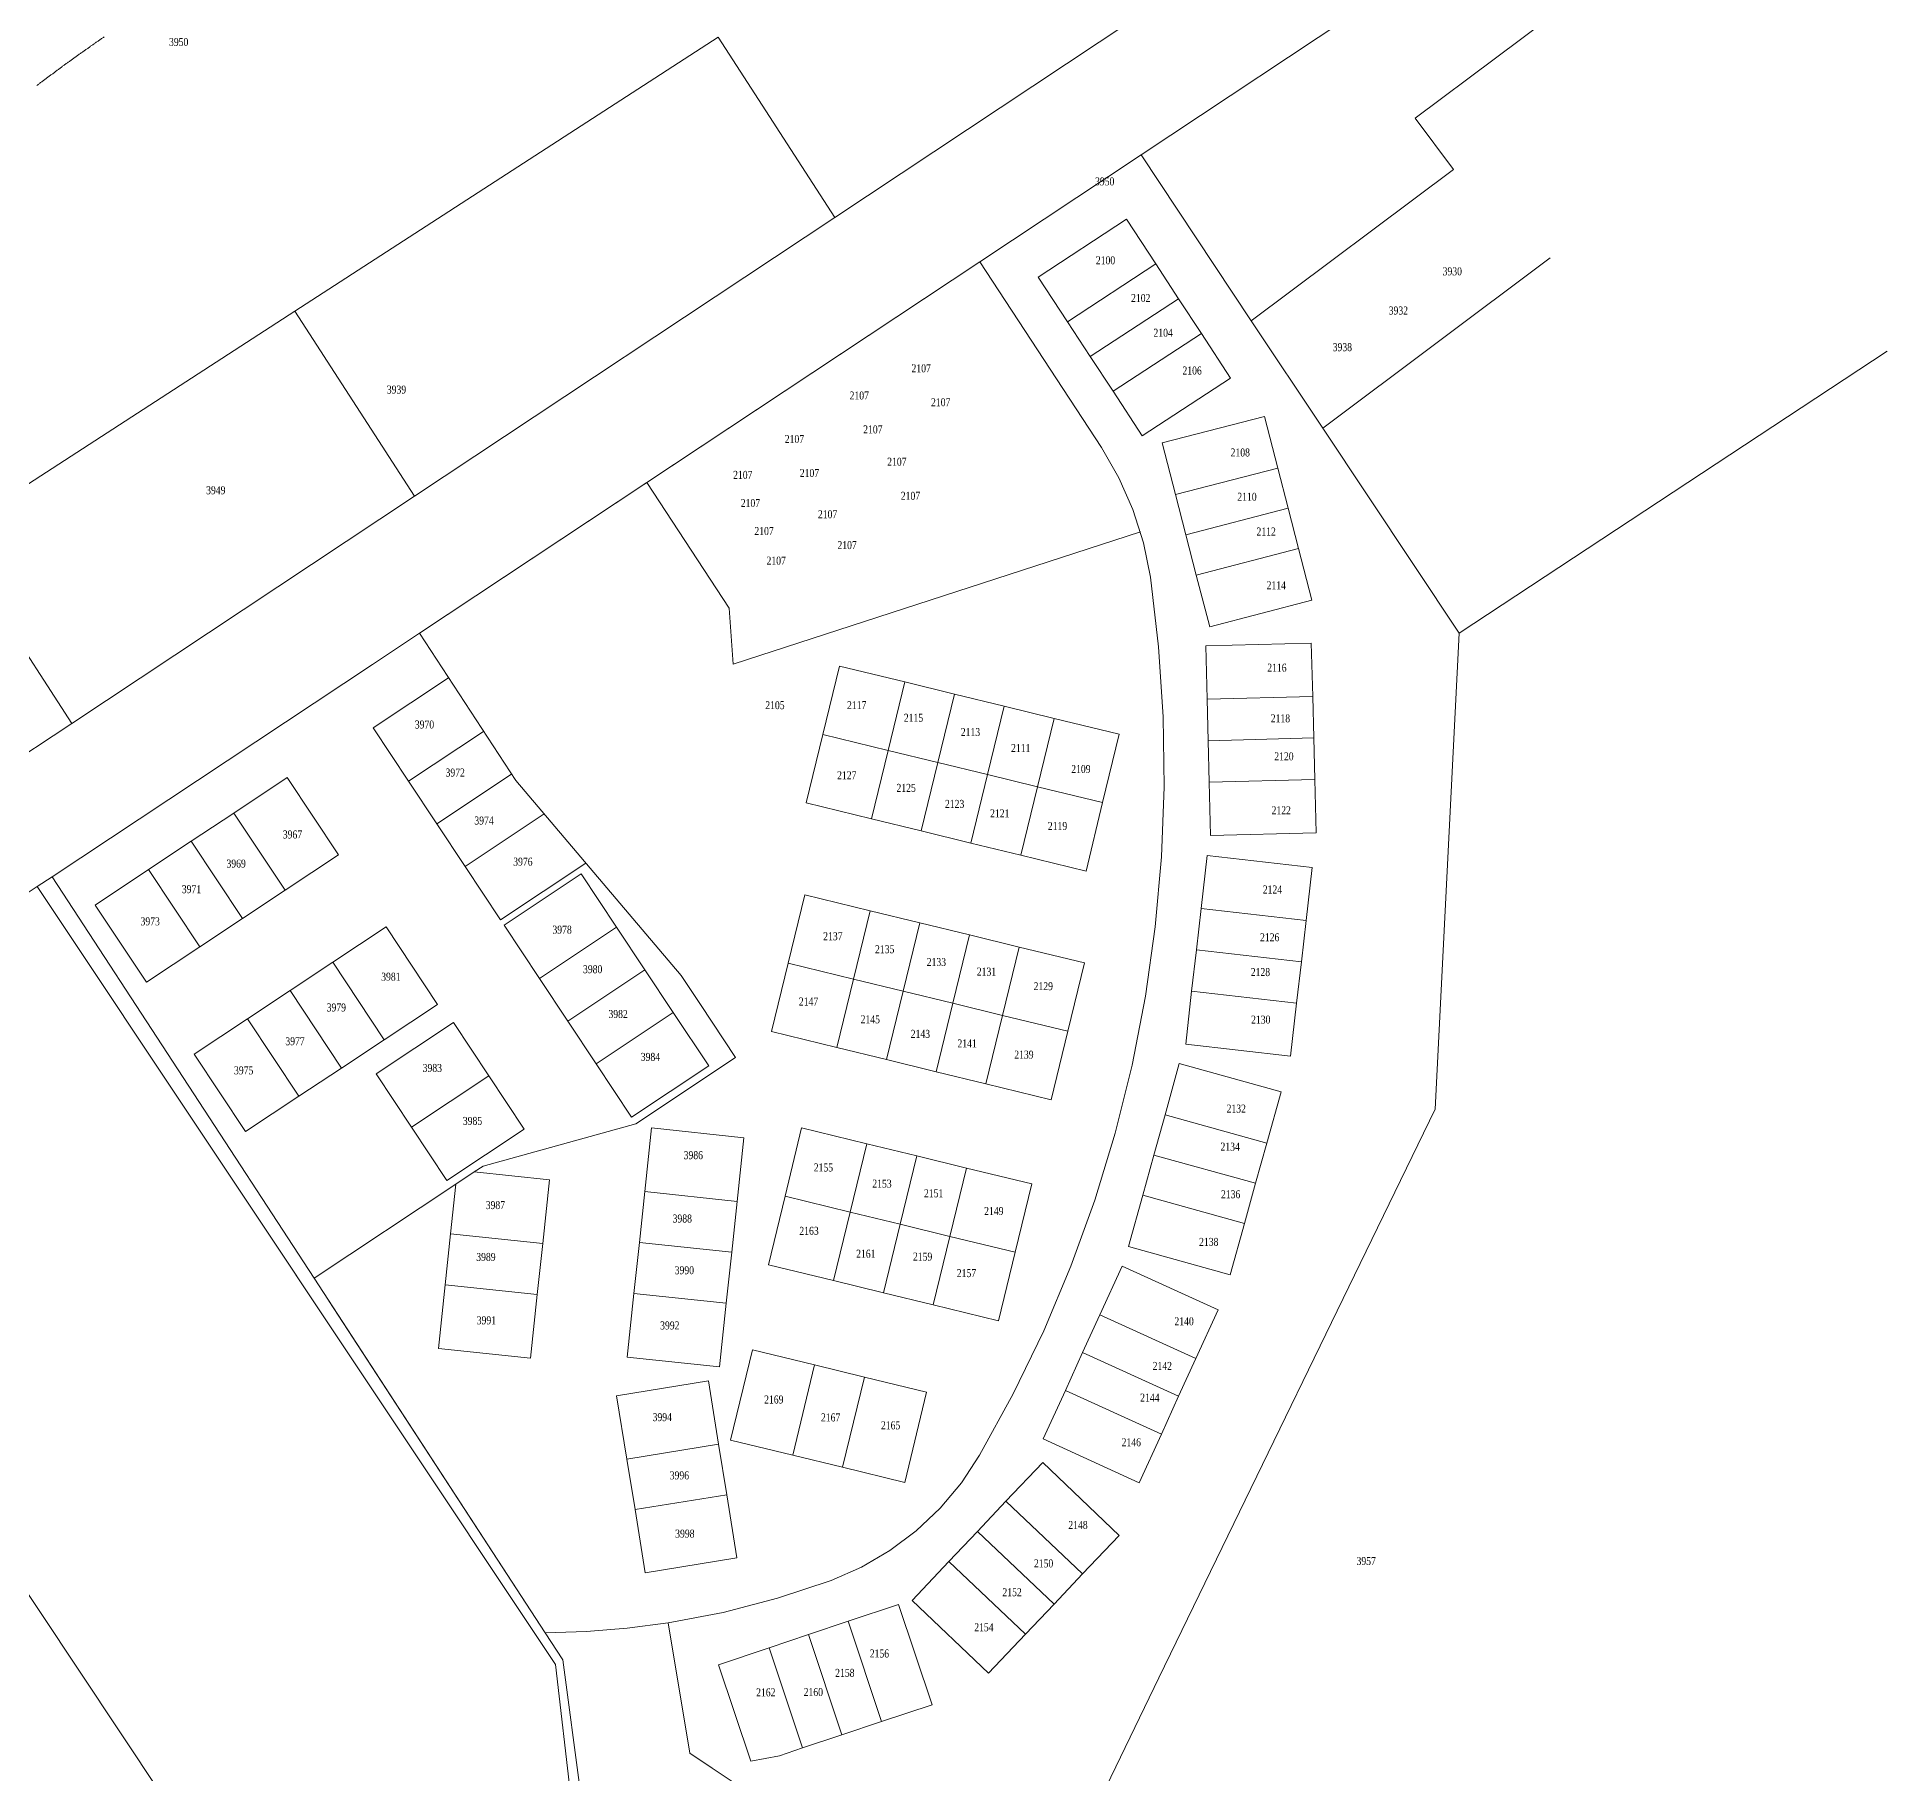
# Model space of a CAD drawing. Header units: feet. Extents: x 2819410 to 2831754, y 974571 to 993150.
# Drawn here: x 2828551 to 2829707, y 989590 to 990676 of the extents above; entities that cross this region are included whole.
import ezdxf
from ezdxf.enums import TextEntityAlignment as Align

# ---------------------------------------------------------------- set-up
doc = ezdxf.new("R2010")
doc.units = ezdxf.units.FT
doc.header["$LTSCALE"] = 0.015
doc.header["$MEASUREMENT"] = 0
doc.layers.add('ADDRESSES', color=7, linetype='Continuous')
doc.layers.add('Dakota County Parcels', color=7, linetype='Continuous', lineweight=5)
doc.styles.add('SIMPLEX', font='times.ttf', dxfattribs={"width": 0.8})

# ---------------------------------------------------------------- blocks, each defined once
blk = doc.blocks.new('ACMAP_ANN_TEMPLATE_AddressEagan')
at = {"layer": 'ADDRESSES', "style": 'SIMPLEX', "width": 0.8}
blk.add_attdef('ADDRESS', text='', height=5, dxfattribs=at).set_placement((0, 0), align=Align.CENTER)

msp = doc.modelspace()

# ---------------------------------------------------------------- linework, layer by layer
at = {"layer": 'Dakota County Parcels', "lineweight": 5}
for p, q in [((2829411.9, 990625.1), (2829580.5, 990751.3)), ((2829049.2, 990563.2), (2829303.9, 990732.1)), ((2829419.3, 990720.8), (2829240.6, 990602.3)), ((2828592.2, 990675.7), (2828592.6, 990676)), ((2828575.8, 990664.2), (2828576.2, 990664.5)), ((2828576.2, 990664.5), (2828576.6, 990664.8)), ((2828576.6, 990664.8), (2828577.1, 990665.1)), ((2828577.1, 990665.1), (2828577.5, 990665.4)), ((2828577.5, 990665.4), (2828577.9, 990665.7)), ((2828577.9, 990665.7), (2828578.3, 990666)), ((2828578.3, 990666), (2828578.7, 990666.2)), ((2828578.7, 990666.2), (2828579.1, 990666.5)), ((2828579.1, 990666.5), (2828579.5, 990666.8)), ((2828579.5, 990666.8), (2828579.9, 990667.1)), ((2828579.9, 990667.1), (2828580.3, 990667.4)), ((2828580.3, 990667.4), (2828580.7, 990667.7)), ((2828580.7, 990667.7), (2828581.1, 990668)), ((2828581.1, 990668), (2828581.5, 990668.3)), ((2828581.5, 990668.3), (2828582, 990668.6)), ((2828582, 990668.6), (2828582.4, 990668.8)), ((2828582.4, 990668.8), (2828582.8, 990669.1)), ((2828582.8, 990669.1), (2828583.2, 990669.4)), ((2828583.2, 990669.4), (2828583.6, 990669.7)), ((2828583.6, 990669.7), (2828584, 990670)), ((2828584, 990670), (2828584.4, 990670.3)), ((2828584.4, 990670.3), (2828584.8, 990670.6)), ((2828584.8, 990670.6), (2828585.2, 990670.9)), ((2828585.2, 990670.9), (2828585.6, 990671.1)), ((2828585.6, 990671.1), (2828586, 990671.4)), ((2828586, 990671.4), (2828586.5, 990671.7)), ((2828586.5, 990671.7), (2828586.9, 990672)), ((2828586.9, 990672), (2828587.3, 990672.3)), ((2828587.3, 990672.3), (2828587.7, 990672.6)), ((2828587.7, 990672.6), (2828588.1, 990672.9)), ((2828588.1, 990672.9), (2828588.5, 990673.1)), ((2828588.5, 990673.1), (2828588.9, 990673.4)), ((2828588.9, 990673.4), (2828589.3, 990673.7)), ((2828589.3, 990673.7), (2828589.7, 990674)), ((2828589.7, 990674), (2828590.1, 990674.3)), ((2828590.1, 990674.3), (2828590.6, 990674.6)), ((2828590.6, 990674.6), (2828591, 990674.9)), ((2828591, 990674.9), (2828591.4, 990675.1)), ((2828591.4, 990675.1), (2828591.8, 990675.4)), ((2828591.8, 990675.4), (2828592.2, 990675.7)), ((2828976.3, 990675.8), (2828711.8, 990504.5)), ((2828976.3, 990675.8), (2829049.2, 990563.2)), ((2828559.7, 990652.4), (2828560.1, 990652.7)), ((2828560.1, 990652.7), (2828560.5, 990653)), ((2828560.5, 990653), (2828560.9, 990653.3)), ((2828560.9, 990653.3), (2828561.3, 990653.6)), ((2828561.3, 990653.6), (2828561.7, 990653.9)), ((2828561.7, 990653.9), (2828562.1, 990654.2)), ((2828562.1, 990654.2), (2828562.5, 990654.5)), ((2828562.5, 990654.5), (2828562.9, 990654.8)), ((2828562.9, 990654.8), (2828563.3, 990655.1)), ((2828563.3, 990655.1), (2828563.7, 990655.4)), ((2828563.7, 990655.4), (2828564.1, 990655.7)), ((2828564.1, 990655.7), (2828564.5, 990656)), ((2828564.5, 990656), (2828564.9, 990656.3)), ((2828564.9, 990656.3), (2828565.3, 990656.6)), ((2828565.3, 990656.6), (2828565.7, 990656.9)), ((2828565.7, 990656.9), (2828566.1, 990657.2)), ((2828566.1, 990657.2), (2828566.5, 990657.5)), ((2828566.5, 990657.5), (2828566.9, 990657.8)), ((2828566.9, 990657.8), (2828567.3, 990658.1)), ((2828567.3, 990658.1), (2828567.7, 990658.4)), ((2828567.7, 990658.4), (2828568.1, 990658.7)), ((2828568.1, 990658.7), (2828568.5, 990659)), ((2828568.5, 990659), (2828568.9, 990659.3)), ((2828568.9, 990659.3), (2828569.3, 990659.5)), ((2828569.3, 990659.5), (2828569.7, 990659.8)), ((2828569.7, 990659.8), (2828570.2, 990660.1)), ((2828570.2, 990660.1), (2828570.6, 990660.4)), ((2828570.6, 990660.4), (2828571, 990660.7)), ((2828571, 990660.7), (2828571.4, 990661)), ((2828571.4, 990661), (2828571.8, 990661.3)), ((2828571.8, 990661.3), (2828572.2, 990661.6)), ((2828572.2, 990661.6), (2828572.6, 990661.9)), ((2828572.6, 990661.9), (2828573, 990662.2)), ((2828573, 990662.2), (2828573.4, 990662.5)), ((2828573.4, 990662.5), (2828573.8, 990662.8)), ((2828573.8, 990662.8), (2828574.2, 990663.1)), ((2828574.2, 990663.1), (2828574.6, 990663.3)), ((2828574.6, 990663.3), (2828575, 990663.6)), ((2828575, 990663.6), (2828575.4, 990663.9)), ((2828575.4, 990663.9), (2828575.8, 990664.2)), ((2828550.5, 990645.6), (2828550.9, 990645.9)), ((2828550.9, 990645.9), (2828551.3, 990646.2)), ((2828551.3, 990646.2), (2828551.7, 990646.5)), ((2828551.7, 990646.5), (2828552.1, 990646.8)), ((2828552.1, 990646.8), (2828552.5, 990647.1)), ((2828552.5, 990647.1), (2828552.9, 990647.4)), ((2828552.9, 990647.4), (2828553.3, 990647.7)), ((2828553.3, 990647.7), (2828553.7, 990648)), ((2828553.7, 990648), (2828554.1, 990648.3)), ((2828554.1, 990648.3), (2828554.5, 990648.6)), ((2828554.5, 990648.6), (2828554.9, 990648.9)), ((2828554.9, 990648.9), (2828555.3, 990649.2)), ((2828555.3, 990649.2), (2828555.7, 990649.5)), ((2828555.7, 990649.5), (2828556.1, 990649.8)), ((2828556.1, 990649.8), (2828556.5, 990650.1)), ((2828556.5, 990650.1), (2828556.9, 990650.4)), ((2828556.9, 990650.4), (2828557.3, 990650.7)), ((2828557.3, 990650.7), (2828557.7, 990651)), ((2828557.7, 990651), (2828558.1, 990651.3)), ((2828558.1, 990651.3), (2828558.5, 990651.6)), ((2828558.5, 990651.6), (2828558.9, 990651.9)), ((2828558.9, 990651.9), (2828559.3, 990652.2)), ((2828559.3, 990652.2), (2828559.7, 990652.4)), ((2829435.9, 990593.1), (2829411.9, 990625.1)), ((2829139.8, 990535.5), (2829240.6, 990602.3)), ((2829309.5, 990498.6), (2829240.6, 990602.3)), ((2829240.6, 990602.3), (2829240.6, 990602.3)), ((2829435.9, 990593.1), (2829309.5, 990498.6)), ((2828786.6, 990389), (2829049.2, 990563.2)), ((2829231.6, 990562), (2829176.4, 990525.9)), ((2829231.6, 990562), (2829249.8, 990534.1)), ((2829496.3, 990537.9), (2829354.1, 990431.5)), ((2828789.6, 990303.3), (2829139.8, 990535.5)), ((2828931.7, 990397.5), (2829139.8, 990535.5)), ((2829139.8, 990535.5), (2829215.8, 990419.4)), ((2829176.4, 990525.9), (2829194.6, 990498)), ((2829194.6, 990498), (2829249.8, 990534.1)), ((2829249.8, 990534.1), (2829264.1, 990512.4)), ((2828711.8, 990504.5), (2828496.1, 990364.8)), ((2828786.6, 990389), (2828711.8, 990504.5)), ((2829208.9, 990476.2), (2829264.1, 990512.4)), ((2829264.1, 990512.4), (2829278.3, 990490.6)), ((2829194.6, 990498), (2829208.9, 990476.2)), ((2829354.1, 990431.5), (2829309.5, 990498.6)), ((2829223.1, 990454.5), (2829278.3, 990490.6)), ((2829278.3, 990490.6), (2829296.6, 990462.8)), ((2829439.3, 990303.3), (2829706.8, 990479.5)), ((2829208.9, 990476.2), (2829223.1, 990454.5)), ((2829241.4, 990426.6), (2829296.6, 990462.8)), ((2829223.1, 990454.5), (2829241.4, 990426.6)), ((2829253.8, 990422.3), (2829317.7, 990438.8)), ((2829317.7, 990438.8), (2829326, 990406.5)), ((2829253.8, 990422.3), (2829262.1, 990390)), ((2829439.3, 990303.3), (2829354.1, 990431.5)), ((2829215.8, 990419.4), (2829226.7, 990400.5)), ((2829226.7, 990400.5), (2829235.5, 990380.6)), ((2829262.1, 990390), (2829326, 990406.5)), ((2829326, 990406.5), (2829332.5, 990381.4)), ((2828572.4, 990247), (2828786.6, 990389)), ((2828789.6, 990303.3), (2828931.7, 990397.5)), ((2828931.7, 990397.5), (2828983.2, 990318.9)), ((2829262.1, 990390), (2829268.6, 990364.9)), ((2829235.5, 990380.6), (2829242.1, 990359.8)), ((2829268.6, 990364.9), (2829332.5, 990381.4)), ((2829332.5, 990381.4), (2829339, 990356.2)), ((2828572.4, 990247), (2828496.1, 990364.8)), ((2828985.8, 990284), (2829240.3, 990366.6)), ((2829268.6, 990364.9), (2829275.1, 990339.7)), ((2829242.1, 990359.8), (2829246.4, 990338.4)), ((2829275.1, 990339.7), (2829339, 990356.2)), ((2829339, 990356.2), (2829347.4, 990323.9)), ((2829246.4, 990338.4), (2829251.5, 990294.9)), ((2829275.1, 990339.7), (2829283.5, 990307.4)), ((2828983.2, 990318.9), (2828985.8, 990284)), ((2829283.5, 990307.4), (2829347.4, 990323.9)), ((2828760.3, 990283.8), (2828789.6, 990303.3)), ((2828760.3, 990283.8), (2828789.6, 990303.3)), ((2828789.6, 990303.3), (2828849.8, 990211.3)), ((2829251.5, 990294.9), (2829254.4, 990251.1)), ((2829281, 990295.5), (2829347, 990297.2)), ((2829281, 990295.5), (2829281.9, 990262.2)), ((2829347, 990297.2), (2829347.9, 990263.9)), ((2829424.4, 990005.9), (2829439.3, 990303.3)), ((2828760.3, 990283.8), (2828560.2, 990151.2)), ((2829052.2, 990282.8), (2829041.7, 990240)), ((2829052.2, 990282.8), (2829093, 990272.9)), ((2828760.7, 990244.3), (2828807.8, 990275.5)), ((2829093, 990272.9), (2829082.5, 990230.1)), ((2829093, 990272.9), (2829124, 990265.3)), ((2829113.6, 990222.5), (2829124, 990265.3)), ((2829124, 990265.3), (2829155.1, 990257.7)), ((2829281.9, 990262.2), (2829347.9, 990263.9)), ((2829281.9, 990262.2), (2829282.6, 990236.2)), ((2829347.9, 990263.9), (2829348.5, 990237.9)), ((2829155.1, 990257.7), (2829144.7, 990215)), ((2829155.1, 990257.7), (2829186.2, 990250.1)), ((2829175.8, 990207.4), (2829186.2, 990250.1)), ((2829186.2, 990250.1), (2829227, 990240.2)), ((2829254.4, 990251.1), (2829255, 990207.3)), ((2828510.4, 990205.9), (2828572.4, 990247)), ((2828782.8, 990210.9), (2828760.7, 990244.3)), ((2828782.8, 990210.9), (2828829.7, 990242)), ((2829041.7, 990240), (2829031.3, 990197.3)), ((2829041.7, 990240), (2829082.5, 990230.1)), ((2829227, 990240.2), (2829216.6, 990197.5)), ((2829282.6, 990236.2), (2829348.5, 990237.9)), ((2829348.5, 990237.9), (2829349.2, 990211.9)), ((2829072.1, 990187.4), (2829082.5, 990230.1)), ((2829082.5, 990230.1), (2829113.6, 990222.5)), ((2829282.6, 990236.2), (2829283.2, 990210.2)), ((2828800.5, 990184.3), (2828847.2, 990215.3)), ((2829103.2, 990179.8), (2829113.6, 990222.5)), ((2829113.6, 990222.5), (2829144.7, 990215)), ((2829134.3, 990172.2), (2829144.7, 990215)), ((2829144.7, 990215), (2829175.8, 990207.4)), ((2828673.7, 990191), (2828707, 990213.1)), ((2828707, 990213.1), (2828739.1, 990164.8)), ((2828800.5, 990184.3), (2828782.8, 990210.9)), ((2828849.8, 990211.3), (2828953.3, 990089.4)), ((2829165.4, 990164.6), (2829175.8, 990207.4)), ((2829175.8, 990207.4), (2829216.6, 990197.5)), ((2829255, 990207.3), (2829253.4, 990163.6)), ((2829283.2, 990210.2), (2829349.2, 990211.9)), ((2829283.2, 990210.2), (2829284.1, 990176.9)), ((2829349.2, 990211.9), (2829350.1, 990178.6)), ((2828647, 990173.3), (2828673.7, 990191)), ((2828705.7, 990142.7), (2828673.7, 990191)), ((2828818.2, 990157.6), (2828867.6, 990190.4)), ((2829031.3, 990197.3), (2829072.1, 990187.4)), ((2829216.6, 990197.5), (2829206.2, 990154.7)), ((2828818.2, 990157.6), (2828800.5, 990184.3)), ((2829072.1, 990187.4), (2829103.2, 990179.8)), ((2829103.2, 990179.8), (2829134.3, 990172.2)), ((2828620.3, 990155.6), (2828647, 990173.3)), ((2828647, 990173.3), (2828679.1, 990125)), ((2829134.3, 990172.2), (2829165.4, 990164.6)), ((2829284.1, 990176.9), (2829350.1, 990178.6)), ((2828620.3, 990155.6), (2828587, 990133.5)), ((2828652.4, 990107.3), (2828620.3, 990155.6)), ((2828739.1, 990164.8), (2828705.7, 990142.7)), ((2828840.3, 990124.3), (2828818.2, 990157.6)), ((2828840.3, 990124.3), (2828893.6, 990159.7)), ((2829165.4, 990164.6), (2829206.2, 990154.7)), ((2829253.4, 990163.6), (2829249.5, 990119.9)), ((2829281.9, 990164.4), (2829278.1, 990131.3)), ((2829281.9, 990164.4), (2829347.5, 990156.9)), ((2829347.5, 990156.9), (2829343.7, 990123.8)), ((2828342.5, 990007), (2828550.8, 990145.1)), ((2828550.8, 990145.1), (2828560.2, 990151.2)), ((2828550.8, 990145.1), (2828874.7, 989659)), ((2828723.8, 989900.3), (2828560.2, 990151.2)), ((2828842.5, 990120.9), (2828890.8, 990153)), ((2828890.8, 990153), (2828912.9, 990119.7)), ((2828619.1, 990085.2), (2828587, 990133.5)), ((2828705.7, 990142.7), (2828679.1, 990125)), ((2829030.5, 990139.9), (2829020, 990097.1)), ((2829030.5, 990139.9), (2829071.3, 990129.9)), ((2828679.1, 990125), (2828652.4, 990107.3)), ((2828864.6, 990087.6), (2828842.5, 990120.9)), ((2829071.3, 990129.9), (2829060.9, 990087.2)), ((2829071.3, 990129.9), (2829102.3, 990122.4)), ((2829091.9, 990079.6), (2829102.3, 990122.4)), ((2829102.3, 990122.4), (2829133.4, 990114.8)), ((2829278.1, 990131.3), (2829275.2, 990105.5)), ((2829278.1, 990131.3), (2829343.7, 990123.8)), ((2829343.7, 990123.8), (2829340.8, 990098)), ((2828735.6, 990097.7), (2828768.9, 990119.8)), ((2828768.9, 990119.8), (2828800.9, 990071.4)), ((2828864.6, 990087.6), (2828912.9, 990119.7)), ((2828912.9, 990119.7), (2828930.6, 990093)), ((2829133.4, 990114.8), (2829123, 990072.1)), ((2829133.4, 990114.8), (2829164.5, 990107.2)), ((2829249.5, 990119.9), (2829243.3, 990076.6)), ((2828652.4, 990107.3), (2828619.1, 990085.2)), ((2829154.1, 990064.5), (2829164.5, 990107.2)), ((2829164.5, 990107.2), (2829205.3, 990097.3)), ((2829275.2, 990105.5), (2829272.2, 990079.7)), ((2829275.2, 990105.5), (2829340.8, 990098)), ((2829340.8, 990098), (2829337.8, 990072.2)), ((2828708.9, 990080), (2828735.6, 990097.7)), ((2828767.6, 990049.3), (2828735.6, 990097.7)), ((2828882.3, 990060.9), (2828864.6, 990087.6)), ((2828882.3, 990060.9), (2828930.6, 990093)), ((2828930.6, 990093), (2828948.3, 990066.3)), ((2828953.3, 990089.4), (2828965.2, 990071.4)), ((2829020, 990097.1), (2829009.6, 990054.4)), ((2829020, 990097.1), (2829060.9, 990087.2)), ((2829050.4, 990044.4), (2829060.9, 990087.2)), ((2829060.9, 990087.2), (2829091.9, 990079.6)), ((2829205.3, 990097.3), (2829194.9, 990054.6)), ((2828682.2, 990062.3), (2828708.9, 990080)), ((2828708.9, 990080), (2828740.9, 990031.6)), ((2829081.5, 990036.9), (2829091.9, 990079.6)), ((2829091.9, 990079.6), (2829123, 990072.1)), ((2829243.3, 990076.6), (2829235, 990033.5)), ((2829272.2, 990079.7), (2829268.5, 990046.5)), ((2829272.2, 990079.7), (2829337.8, 990072.2)), ((2828800.9, 990071.4), (2828767.6, 990049.3)), ((2828900, 990034.3), (2828948.3, 990066.3)), ((2828948.3, 990066.3), (2828970.4, 990033)), ((2828965.2, 990071.4), (2828987.2, 990038.2)), ((2829112.6, 990029.3), (2829123, 990072.1)), ((2829123, 990072.1), (2829154.1, 990064.5)), ((2829143.7, 990021.7), (2829154.1, 990064.5)), ((2829154.1, 990064.5), (2829194.9, 990054.6)), ((2829337.8, 990072.2), (2829334, 990039)), ((2828648.9, 990040.2), (2828682.2, 990062.3)), ((2828714.3, 990014), (2828682.2, 990062.3)), ((2828762.6, 990028), (2828810.9, 990060)), ((2828810.9, 990060), (2828833, 990026.7)), ((2828900, 990034.3), (2828882.3, 990060.9)), ((2829009.6, 990054.4), (2829050.4, 990044.4)), ((2829194.9, 990054.6), (2829184.5, 990011.8)), ((2828680.9, 989991.9), (2828648.9, 990040.2)), ((2828767.6, 990049.3), (2828740.9, 990031.6)), ((2829050.4, 990044.4), (2829081.5, 990036.9)), ((2829268.5, 990046.5), (2829334, 990039)), ((2828740.9, 990031.6), (2828714.3, 990014)), ((2828922.1, 990000.9), (2828900, 990034.3)), ((2828922.1, 990000.9), (2828970.4, 990033)), ((2828987.2, 990038.2), (2828924.8, 989996.8)), ((2829081.5, 990036.9), (2829112.6, 990029.3)), ((2829112.6, 990029.3), (2829143.7, 990021.7)), ((2829235, 990033.5), (2829224.4, 989991)), ((2829255.6, 990002.3), (2829264.5, 990034.4)), ((2829328.1, 990016.7), (2829264.5, 990034.4)), ((2828784.7, 989994.7), (2828762.6, 990028)), ((2828833, 990026.7), (2828784.7, 989994.7)), ((2828833, 990026.7), (2828855.1, 989993.4)), ((2829143.7, 990021.7), (2829184.5, 990011.8)), ((2828342.5, 990007), (2828628.5, 989577.7)), ((2828714.3, 990014), (2828680.9, 989991.9)), ((2829424.4, 990005.9), (2829251.8, 989650.6)), ((2829328.1, 990016.7), (2829319.2, 989984.6)), ((2828806.8, 989961.3), (2828784.7, 989994.7)), ((2828924.8, 989996.8), (2828829.5, 989970.4)), ((2828934.7, 989994.2), (2828930.5, 989954.4)), ((2828992.3, 989988.1), (2828934.7, 989994.2)), ((2829028.5, 989994.2), (2829018.1, 989951.5)), ((2829028.5, 989994.2), (2829069.3, 989984.3)), ((2829248.6, 989977.2), (2829255.6, 990002.3)), ((2829255.6, 990002.3), (2829319.2, 989984.6)), ((2828855.1, 989993.4), (2828806.8, 989961.3)), ((2828992.3, 989988.1), (2828988.1, 989948.3)), ((2829058.9, 989941.5), (2829069.3, 989984.3)), ((2829069.3, 989984.3), (2829100.4, 989976.7)), ((2829224.4, 989991), (2829211.7, 989949.1)), ((2829319.2, 989984.6), (2829312.2, 989959.6)), ((2829100.4, 989976.7), (2829090, 989934)), ((2829100.4, 989976.7), (2829131.5, 989969.1)), ((2829241.7, 989952.2), (2829248.6, 989977.2)), ((2829248.6, 989977.2), (2829312.2, 989959.6)), ((2828823.9, 989966.7), (2828812.3, 989959)), ((2828829.5, 989970.4), (2828823.9, 989966.7)), ((2828870.9, 989961.7), (2828823.9, 989966.7)), ((2828866.7, 989921.9), (2828870.9, 989961.7)), ((2829121.1, 989926.4), (2829131.5, 989969.1)), ((2829131.5, 989969.1), (2829172.3, 989959.2)), ((2829172.3, 989959.2), (2829161.9, 989916.5)), ((2829312.2, 989959.6), (2829305.2, 989934.5)), ((2828812.3, 989959), (2828723.8, 989900.3)), ((2828809, 989928), (2828812.3, 989959)), ((2828930.5, 989954.4), (2828927.1, 989922.6)), ((2828988.1, 989948.3), (2828930.5, 989954.4)), ((2828988.1, 989948.3), (2828984.8, 989916.5)), ((2829018.1, 989951.5), (2829007.7, 989908.7)), ((2829018.1, 989951.5), (2829058.9, 989941.5)), ((2829211.7, 989949.1), (2829196.8, 989907.9)), ((2829232.7, 989920.1), (2829241.7, 989952.2)), ((2829241.7, 989952.2), (2829305.2, 989934.5)), ((2829048.5, 989898.8), (2829058.9, 989941.5)), ((2829058.9, 989941.5), (2829090, 989934)), ((2828805.7, 989896.2), (2828809, 989928)), ((2828809, 989928), (2828866.7, 989921.9)), ((2829079.6, 989891.2), (2829090, 989934)), ((2829090, 989934), (2829121.1, 989926.4)), ((2829110.7, 989883.6), (2829121.1, 989926.4)), ((2829121.1, 989926.4), (2829161.9, 989916.5)), ((2829305.2, 989934.5), (2829296.3, 989902.4)), ((2828863.3, 989890.1), (2828866.7, 989921.9)), ((2828927.1, 989922.6), (2828923.7, 989890.8)), ((2828984.8, 989916.5), (2828927.1, 989922.6)), ((2828984.8, 989916.5), (2828981.4, 989884.7)), ((2829161.9, 989916.5), (2829151.5, 989873.7)), ((2829232.7, 989920.1), (2829296.3, 989902.4)), ((2829007.7, 989908.7), (2829048.5, 989898.8)), ((2829196.8, 989907.9), (2829179.8, 989867.5)), ((2829228.7, 989907.9), (2829214.9, 989877.5)), ((2829228.7, 989907.9), (2829288.7, 989880.5)), ((2828868.3, 989678.7), (2828723.8, 989900.3)), ((2828801.5, 989856.4), (2828805.7, 989896.2)), ((2828805.7, 989896.2), (2828863.3, 989890.1)), ((2828859.1, 989850.3), (2828863.3, 989890.1)), ((2828923.7, 989890.8), (2828919.5, 989851)), ((2828981.4, 989884.7), (2828923.7, 989890.8)), ((2829048.5, 989898.8), (2829079.6, 989891.2)), ((2829079.6, 989891.2), (2829110.7, 989883.6)), ((2828868.3, 989678.7), (2828733.1, 989886.1)), ((2828981.4, 989884.7), (2828977.2, 989844.9)), ((2829110.7, 989883.6), (2829151.5, 989873.7)), ((2829288.7, 989880.5), (2829274.9, 989850.2)), ((2829179.8, 989867.5), (2829160.7, 989828.1)), ((2829214.9, 989877.5), (2829204.1, 989853.9)), ((2829274.9, 989850.2), (2829214.9, 989877.5)), ((2828859.1, 989850.3), (2828801.5, 989856.4)), ((2828997.8, 989855.6), (2828984.1, 989799.2)), ((2829036.6, 989846.1), (2828997.8, 989855.6)), ((2828977.2, 989844.9), (2828919.5, 989851)), ((2829022.9, 989789.8), (2829036.6, 989846.1)), ((2829067.7, 989838.5), (2829036.6, 989846.1)), ((2829204.1, 989853.9), (2829193.3, 989830.2)), ((2829264.1, 989826.5), (2829204.1, 989853.9)), ((2829274.9, 989850.2), (2829264.1, 989826.5)), ((2828912.9, 989826.8), (2828970.2, 989836.1)), ((2828976.6, 989796.6), (2828970.2, 989836.1)), ((2829067.7, 989838.5), (2829054, 989782.2)), ((2829106.6, 989829.1), (2829067.7, 989838.5)), ((2828919.3, 989787.3), (2828912.9, 989826.8)), ((2829106.6, 989829.1), (2829092.9, 989772.7)), ((2829160.7, 989828.1), (2829139.7, 989789.7)), ((2829193.3, 989830.2), (2829179.5, 989799.9)), ((2829253.3, 989802.9), (2829193.3, 989830.2)), ((2829264.1, 989826.5), (2829253.3, 989802.9)), ((2829022.9, 989789.8), (2828984.1, 989799.2)), ((2829179.5, 989799.9), (2829239.5, 989772.5)), ((2829253.3, 989802.9), (2829239.5, 989772.5)), ((2828919.3, 989787.3), (2828976.6, 989796.6)), ((2828924.4, 989755.8), (2828919.3, 989787.3)), ((2828981.7, 989765), (2828976.6, 989796.6)), ((2829054, 989782.2), (2829022.9, 989789.8)), ((2829139.7, 989789.7), (2829128.3, 989772.5)), ((2829092.9, 989772.7), (2829054, 989782.2)), ((2829179.2, 989785.1), (2829156.2, 989760.9)), ((2829179.2, 989785.1), (2829227, 989739.6)), ((2828924.4, 989755.8), (2828981.7, 989765)), ((2828988, 989725.5), (2828981.7, 989765)), ((2829128.3, 989772.5), (2829115, 989756.7)), ((2828930.8, 989716.3), (2828924.4, 989755.8)), ((2829115, 989756.7), (2829100.1, 989742.5)), ((2829156.2, 989760.9), (2829138.3, 989742.1)), ((2829204.1, 989715.5), (2829156.2, 989760.9)), ((2829100.1, 989742.5), (2829083.6, 989730.2)), ((2829138.3, 989742.1), (2829120.4, 989723.2)), ((2829186.2, 989696.6), (2829138.3, 989742.1)), ((2829227, 989739.6), (2829204.1, 989715.5)), ((2829083.6, 989730.2), (2829065.8, 989719.8)), ((2828988, 989725.5), (2828930.8, 989716.3)), ((2829065.8, 989719.8), (2829046.9, 989711.5)), ((2829120.4, 989723.2), (2829097.5, 989699)), ((2829168.3, 989677.8), (2829120.4, 989723.2)), ((2829046.9, 989711.5), (2829013.5, 989700.4)), ((2829204.1, 989715.5), (2829186.2, 989696.6)), ((2829013.5, 989700.4), (2828979.5, 989691.5)), ((2829089.1, 989696.4), (2829057.5, 989685.9)), ((2829110, 989633.8), (2829089.1, 989696.4)), ((2829145.3, 989653.6), (2829097.5, 989699)), ((2829186.2, 989696.6), (2829168.3, 989677.8)), ((2828919.5, 989681.6), (2828894, 989679.5)), ((2828945, 989684.9), (2828919.5, 989681.6)), ((2828979.5, 989691.5), (2828945, 989684.9)), ((2828945, 989684.9), (2828958.6, 989603.5)), ((2829057.5, 989685.9), (2829032.8, 989677.6)), ((2829078.4, 989623.3), (2829057.5, 989685.9)), ((2828894, 989679.5), (2828868.3, 989678.7)), ((2828879.3, 989661.9), (2828868.3, 989678.7)), ((2829032.8, 989677.6), (2829008.2, 989669.4)), ((2829053.7, 989615), (2829032.8, 989677.6)), ((2829168.3, 989677.8), (2829145.3, 989653.6)), ((2828874.7, 989659), (2828884.5, 989574.3)), ((2828879.3, 989661.9), (2828890.2, 989579)), ((2829008.2, 989669.4), (2828976.6, 989658.8)), ((2828976.6, 989658.8), (2828996.7, 989598.6)), ((2829029.1, 989606.8), (2829008.2, 989669.4)), ((2829251.8, 989650.6), (2829212.7, 989570)), ((2829078.4, 989623.3), (2829110, 989633.8)), ((2829029.1, 989606.8), (2829053.7, 989615)), ((2829053.7, 989615), (2829078.4, 989623.3)), ((2828958.6, 989603.5), (2828972.5, 989594.2)), ((2829014.6, 989601.9), (2828996.7, 989598.6)), ((2829014.6, 989601.9), (2829029.1, 989606.8)), ((2828972.5, 989594.2), (2829004.4, 989572.8))]:
    msp.add_line(p, q, dxfattribs=at)

# ---------------------------------------------------------------- block references
at = {"layer": 'ADDRESSES', "lineweight": 5}
for p, values in [((2828639.2, 990670.3), {'ADDRESS': '3950'}), ((2829217.9, 990583.2), {'ADDRESS': '3950'}), ((2829218.4, 990533.9), {'ADDRESS': '2100'}), ((2829435.1, 990527), {'ADDRESS': '3930'}), ((2829240.4, 990510.3), {'ADDRESS': '2102'}), ((2829401.4, 990502.5), {'ADDRESS': '3932'}), ((2829254.4, 990488.6), {'ADDRESS': '2104'}), ((2829366.4, 990479.6), {'ADDRESS': '3938'}), ((2829103.2, 990466.4), {'ADDRESS': '2107'}), ((2829272.5, 990465), {'ADDRESS': '2106'}), ((2828775.3, 990453.1), {'ADDRESS': '3939'}), ((2829064.5, 990449.4), {'ADDRESS': '2107'}), ((2829115.4, 990445.2), {'ADDRESS': '2107'}), ((2829073, 990428.2), {'ADDRESS': '2107'}), ((2829024, 990422.2), {'ADDRESS': '2107'}), ((2829088, 990408), {'ADDRESS': '2107'}), ((2829302.6, 990413.8), {'ADDRESS': '2108'}), ((2828991.7, 990399.8), {'ADDRESS': '2107'}), ((2829033.4, 990401), {'ADDRESS': '2107'}), ((2828662.4, 990390.2), {'ADDRESS': '3949'}), ((2828996.5, 990382.2), {'ADDRESS': '2107'}), ((2829096.5, 990386.7), {'ADDRESS': '2107'}), ((2829306.8, 990386.1), {'ADDRESS': '2110'}), ((2829044.7, 990375.2), {'ADDRESS': '2107'}), ((2829005, 990364.7), {'ADDRESS': '2107'}), ((2829318.8, 990364.4), {'ADDRESS': '2112'}), ((2829056.9, 990355.9), {'ADDRESS': '2107'}), ((2829012.6, 990346.2), {'ADDRESS': '2107'}), ((2829325.1, 990330.8), {'ADDRESS': '2114'}), ((2829325.5, 990279.3), {'ADDRESS': '2116'}), ((2829011.8, 990255.9), {'ADDRESS': '2105'}), ((2829062.9, 990255.9), {'ADDRESS': '2117'}), ((2828792.8, 990243.8), {'ADDRESS': '3970'}), ((2829098.4, 990248), {'ADDRESS': '2115'}), ((2829327.7, 990247.7), {'ADDRESS': '2118'}), ((2829134, 990239.1), {'ADDRESS': '2113'}), ((2829165.4, 990229.1), {'ADDRESS': '2111'}), ((2829329.9, 990223.9), {'ADDRESS': '2120'}), ((2828812, 990213.8), {'ADDRESS': '3972'}), ((2829056.7, 990212.1), {'ADDRESS': '2127'}), ((2829203, 990216), {'ADDRESS': '2109'}), ((2829093.8, 990204.2), {'ADDRESS': '2125'}), ((2829124.1, 990194.2), {'ADDRESS': '2123'}), ((2829152.3, 990188.3), {'ADDRESS': '2121'}), ((2829328.2, 990190.2), {'ADDRESS': '2122'}), ((2828710.3, 990175.1), {'ADDRESS': '3967'}), ((2828830, 990183.8), {'ADDRESS': '3974'}), ((2829188.4, 990180.4), {'ADDRESS': '2119'}), ((2828675.1, 990156.9), {'ADDRESS': '3969'}), ((2828854.3, 990158.1), {'ADDRESS': '3976'}), ((2828647.2, 990140.9), {'ADDRESS': '3971'}), ((2829322.7, 990140.7), {'ADDRESS': '2124'}), ((2828621.4, 990120.8), {'ADDRESS': '3973'}), ((2828878.8, 990115.6), {'ADDRESS': '3978'}), ((2829048, 990111.5), {'ADDRESS': '2137'}), ((2829321, 990110.9), {'ADDRESS': '2126'}), ((2829080.4, 990103.4), {'ADDRESS': '2135'}), ((2829112.7, 990095.4), {'ADDRESS': '2133'}), ((2828771.8, 990086.2), {'ADDRESS': '3981'}), ((2828897.9, 990090.9), {'ADDRESS': '3980'}), ((2829144, 990089.4), {'ADDRESS': '2131'}), ((2829315.2, 990089.1), {'ADDRESS': '2128'}), ((2829032.8, 990070.7), {'ADDRESS': '2147'}), ((2829179.5, 990080.3), {'ADDRESS': '2129'}), ((2828737.7, 990067), {'ADDRESS': '3979'}), ((2828913.8, 990062.9), {'ADDRESS': '3982'}), ((2829071.4, 990059.6), {'ADDRESS': '2145'}), ((2829315.4, 990059.4), {'ADDRESS': '2130'}), ((2829102.7, 990050.5), {'ADDRESS': '2143'}), ((2828711.9, 990045.9), {'ADDRESS': '3977'}), ((2828934, 990036.1), {'ADDRESS': '3984'}), ((2829131.9, 990044.5), {'ADDRESS': '2141'}), ((2829167.4, 990037.5), {'ADDRESS': '2139'}), ((2828679.8, 990027.7), {'ADDRESS': '3975'}), ((2828797.7, 990029.2), {'ADDRESS': '3983'}), ((2829300.1, 990003.8), {'ADDRESS': '2132'}), ((2828822.8, 989996.1), {'ADDRESS': '3985'}), ((2829296.3, 989980), {'ADDRESS': '2134'}), ((2828960.8, 989974.7), {'ADDRESS': '3986'}), ((2829042.1, 989967), {'ADDRESS': '2155'}), ((2829078.7, 989956.9), {'ADDRESS': '2153'}), ((2828837.1, 989943.5), {'ADDRESS': '3987'}), ((2829111, 989950.9), {'ADDRESS': '2151'}), ((2829296.6, 989950.3), {'ADDRESS': '2136'}), ((2828953.9, 989935.1), {'ADDRESS': '3988'}), ((2829148.6, 989939.8), {'ADDRESS': '2149'}), ((2829033.1, 989927.4), {'ADDRESS': '2163'}), ((2829282.9, 989920.5), {'ADDRESS': '2138'}), ((2828831.2, 989911.1), {'ADDRESS': '3989'}), ((2829068.6, 989913.1), {'ADDRESS': '2161'}), ((2829104.1, 989911.3), {'ADDRESS': '2159'}), ((2828955.2, 989902.8), {'ADDRESS': '3990'}), ((2829131.5, 989901), {'ADDRESS': '2157'}), ((2828831.5, 989871.5), {'ADDRESS': '3991'}), ((2828946.1, 989868.3), {'ADDRESS': '3992'}), ((2829267.5, 989870.9), {'ADDRESS': '2140'}), ((2829253.9, 989843), {'ADDRESS': '2142'}), ((2829011.1, 989822), {'ADDRESS': '2169'}), ((2829246.1, 989823.2), {'ADDRESS': '2144'}), ((2828941.4, 989811), {'ADDRESS': '3994'}), ((2829046.6, 989810.8), {'ADDRESS': '2167'}), ((2829084.1, 989805.9), {'ADDRESS': '2165'}), ((2829234.5, 989795.3), {'ADDRESS': '2146'}), ((2828952.1, 989774.6), {'ADDRESS': '3996'}), ((2828955.5, 989738.2), {'ADDRESS': '3998'}), ((2829201.2, 989743.6), {'ADDRESS': '2148'}), ((2829179.7, 989719.6), {'ADDRESS': '2150'}), ((2829381.3, 989721.1), {'ADDRESS': '3957'}), ((2829160, 989701.6), {'ADDRESS': '2152'}), ((2829142.4, 989679.7), {'ADDRESS': '2154'}), ((2829077.1, 989663.3), {'ADDRESS': '2156'}), ((2829055.5, 989651.2), {'ADDRESS': '2158'}), ((2829006.1, 989639), {'ADDRESS': '2162'}), ((2829035.8, 989639.2), {'ADDRESS': '2160'})]:
    msp.add_blockref('ACMAP_ANN_TEMPLATE_AddressEagan', p, dxfattribs=at).add_auto_attribs(values)

doc.saveas('drawing.dxf')
